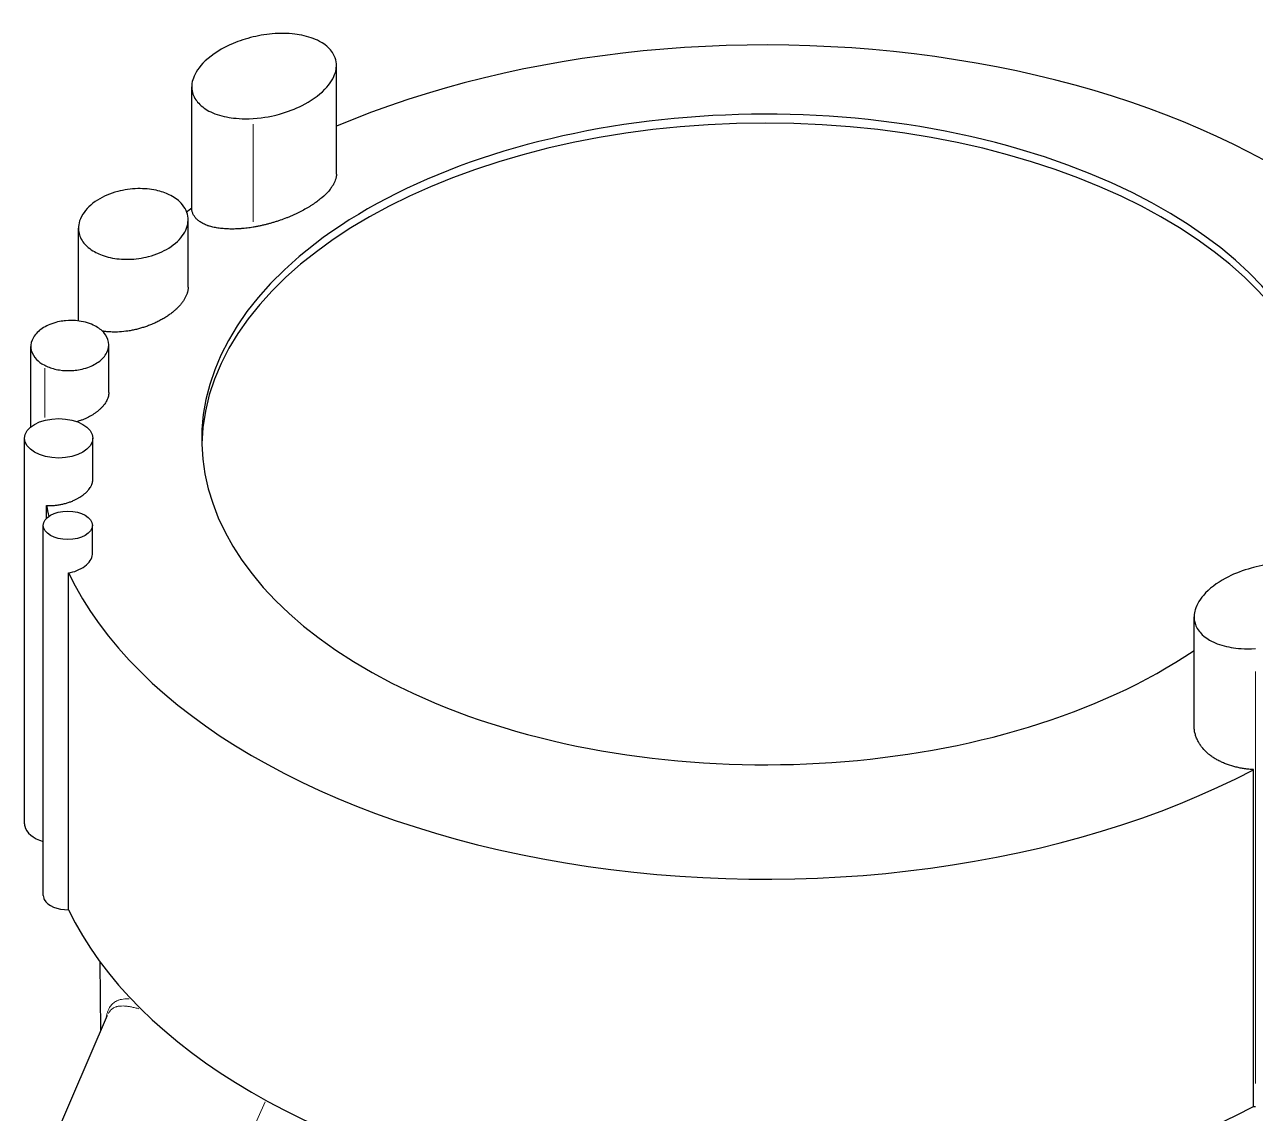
# Model space of a CAD drawing. Header units: millimetres. Extents: x 0 to 89100, y 0 to 63000.
# Drawn here: x 77897.45 to 77946.59, y 52913.12 to 52956.61 of the extents above; entities that cross this region are included whole.
import ezdxf

# ---------------------------------------------------------------- set-up
doc = ezdxf.new("R2010")
doc.units = ezdxf.units.MM
doc.header["$LTSCALE"] = 150
doc.layers.add('Visible', color=7, linetype='Continuous', lineweight=25)
doc.layers.add('Visible Narrow', color=7, linetype='Continuous', lineweight=18)

msp = doc.modelspace()

# ---------------------------------------------------------------- linework, layer by layer
at = {"layer": 'Visible'}
for p, q in [((77909.896, 52950.635), (77909.896, 52954.979)), ((77904.118, 52949.271), (77904.118, 52954.12)), ((77903.974, 52946.119), (77903.974, 52948.813)), ((77899.596, 52944.772), (77899.596, 52948.477)), ((77897.693, 52940.535), (77897.693, 52943.754)), ((77900.807, 52941.918), (77900.807, 52943.822)), ((77897.446, 52924.687), (77897.446, 52940.084)), ((77900.169, 52938.439), (77900.169, 52940.084)), ((77898.32, 52936.887), (77898.32, 52937.404)), ((77898.191, 52921.824), (77898.191, 52936.608)), ((77900.151, 52935.457), (77900.151, 52936.608)), ((77899.201, 52921.258), (77899.201, 52934.708)), ((77944.138, 52928.608), (77944.138, 52932.952)), ((77946.506, 52913.401), (77946.506, 52926.851)), ((77900.495, 52916.443), (77900.466, 52919.163)), ((77897.507, 52909.506), (77900.755, 52917.047))]:
    msp.add_line(p, q, dxfattribs=at)
for centre, major_axis, ratio, start_param, end_param in [((77927.017, 52939.135), (28.854, 0), 0.57735, 0.343197, 2.206036), ((77927.017, 52940.037), (-22.5, 0), 0.57735, 2.750581, 8.718739), ((77927.017, 52939.68), (-22.5, 0), 0.57735, 3.15534, 6.269438), ((77927.017, 52939.135), (-28.854, 0), 0.57735, 5.629108, 5.640497), ((77927.017, 52939.135), (-28.854, 0), 0.57735, 0.104145, 0.130741), ((77927.017, 52939.135), (-28.854, 0), 0.57735, 0.268979, 2.312349), ((77898.807, 52924.687), (-1.362, 0), 0.57735, 0, 0.004445), ((77898.735, 52924.685), (-1.29, 0), 0.57735, 0.001273, 0.121109), ((77898.807, 52924.687), (-1.362, 0), 0.57735, 0.117938, 1.101364), ((77899.171, 52921.824), (-0.98, 0), 0.57735, 0, 0.179622), ((77899.101, 52921.814), (-0.908, 0), 0.57735, 0.175168, 0.296282), ((77899.171, 52921.824), (-0.98, 0), 0.57735, 0.291828, 1.60082), ((77927.017, 52925.685), (-28.854, 0), 0.57735, 0.268979, 2.312349), ((77947.76, 52917.475), (3.942, 2.984), 0.705423, 3.937551, 3.956449)]:
    msp.add_ellipse(centre, major_axis=major_axis, ratio=ratio, start_param=start_param, end_param=end_param, dxfattribs=at)
for centre, major_axis in [((77898.807, 52940.084), (1.362, 0)), ((77899.171, 52936.608), (0.98, 0))]:
    msp.add_ellipse(centre, major_axis=major_axis, ratio=0.57735, dxfattribs=at)
for points, knots in [([(77907.447, 52956.246), (77907.145, 52956.228), (77906.849, 52956.18), (77906.287, 52956.045), (77906.02, 52955.957), (77905.328, 52955.666), (77904.943, 52955.424), (77904.402, 52954.91), (77904.256, 52954.672), (77904.114, 52954.281), (77904.096, 52954.086), (77904.192, 52953.729), (77904.284, 52953.583), (77904.526, 52953.323), (77904.686, 52953.21), (77905.092, 52953.019), (77905.343, 52952.947), (77905.821, 52952.865), (77906.143, 52952.827), (77906.567, 52952.853)], [-1.609031, -1.609031, -1.609031, -1.609031, -1.482703, -1.482703, -1.356113, -1.356113, -1.130422, -1.130422, -0.927719, -0.927719, -0.736307, -0.736307, -0.5717, -0.5717, -0.381786, -0.381786, -0.170571, -0.170571, 0, 0, 0, 0]), ([(77906.567, 52952.853), (77907.014, 52952.881), (77907.387, 52952.967), (77907.948, 52953.122), (77908.252, 52953.239), (77908.859, 52953.546), (77909.182, 52953.762), (77909.651, 52954.248), (77909.788, 52954.479), (77909.898, 52954.847), (77909.926, 52955.052), (77909.79, 52955.424), (77909.697, 52955.565), (77909.41, 52955.84), (77909.241, 52955.93), (77908.923, 52956.08), (77908.673, 52956.152), (77908.198, 52956.234), (77907.873, 52956.272), (77907.447, 52956.246)], [-1.472432, -1.472432, -1.472432, -1.472432, -1.337706, -1.337706, -1.147944, -1.147944, -0.917166, -0.917166, -0.718918, -0.718918, -0.577001, -0.577001, -0.487694, -0.487694, -0.382199, -0.382199, -0.171509, -0.171509, 0, 0, 0, 0]), ([(77909.896, 52950.635), (77909.896, 52950.623), (77909.896, 52950.611), (77909.895, 52950.599), (77909.894, 52950.582), (77909.892, 52950.564), (77909.89, 52950.547), (77909.888, 52950.53), (77909.885, 52950.513), (77909.881, 52950.496), (77909.877, 52950.478), (77909.873, 52950.461), (77909.868, 52950.444), (77909.858, 52950.409), (77909.845, 52950.374), (77909.83, 52950.339), (77909.816, 52950.304), (77909.798, 52950.269), (77909.779, 52950.234), (77909.766, 52950.211), (77909.753, 52950.189), (77909.738, 52950.166), (77909.731, 52950.154), (77909.724, 52950.143), (77909.716, 52950.131), (77909.708, 52950.12), (77909.701, 52950.109), (77909.692, 52950.097), (77909.66, 52950.052), (77909.625, 52950.006), (77909.586, 52949.961), (77909.508, 52949.871), (77909.418, 52949.782), (77909.316, 52949.694), (77909.291, 52949.673), (77909.265, 52949.651), (77909.238, 52949.629), (77909.211, 52949.608), (77909.184, 52949.587), (77909.156, 52949.565), (77909.1, 52949.523), (77909.041, 52949.481), (77908.98, 52949.44), (77908.949, 52949.419), (77908.918, 52949.399), (77908.886, 52949.378), (77908.854, 52949.358), (77908.822, 52949.338), (77908.789, 52949.318), (77908.723, 52949.278), (77908.655, 52949.239), (77908.585, 52949.201), (77908.55, 52949.182), (77908.514, 52949.163), (77908.478, 52949.144), (77908.442, 52949.126), (77908.405, 52949.107), (77908.368, 52949.089), (77908.331, 52949.071), (77908.293, 52949.053), (77908.255, 52949.035), (77908.217, 52949.018), (77908.178, 52949), (77908.139, 52948.983), (77908.1, 52948.966), (77908.06, 52948.949), (77908.02, 52948.932), (77907.98, 52948.916), (77907.94, 52948.899), (77907.899, 52948.883), (77907.817, 52948.852), (77907.733, 52948.821), (77907.648, 52948.791), (77907.606, 52948.777), (77907.563, 52948.762), (77907.52, 52948.748), (77907.476, 52948.734), (77907.433, 52948.72), (77907.389, 52948.707), (77907.345, 52948.694), (77907.301, 52948.681), (77907.256, 52948.668), (77907.212, 52948.656), (77907.167, 52948.644), (77907.122, 52948.632), (77907.076, 52948.62), (77907.031, 52948.609), (77906.985, 52948.598), (77906.939, 52948.587), (77906.893, 52948.577), (77906.847, 52948.567), (77906.801, 52948.557), (77906.754, 52948.548), (77906.708, 52948.539), (77906.661, 52948.53), (77906.614, 52948.522), (77906.567, 52948.514)], [4.95763, 4.95763, 4.95763, 4.95763, 5.059271, 5.059271, 5.059271, 5.204241, 5.204241, 5.204241, 5.349183, 5.349183, 5.349183, 5.49397, 5.49397, 5.49397, 5.783235, 5.783235, 5.783235, 6.072585, 6.072585, 6.072585, 6.262252, 6.262252, 6.262252, 6.357088, 6.357088, 6.357088, 6.451913, 6.451913, 6.451913, 6.831273, 6.831273, 6.831273, 7.590238, 7.590238, 7.590238, 7.779967, 7.779967, 7.779967, 7.969659, 7.969659, 7.969659, 8.349209, 8.349209, 8.349209, 8.53888, 8.53888, 8.53888, 8.728551, 8.728551, 8.728551, 9.107874, 9.107874, 9.107874, 9.297609, 9.297609, 9.297609, 9.487406, 9.487406, 9.487406, 9.677147, 9.677147, 9.677147, 9.866846, 9.866846, 9.866846, 10.056647, 10.056647, 10.056647, 10.246431, 10.246431, 10.246431, 10.625835, 10.625835, 10.625835, 10.815523, 10.815523, 10.815523, 11.005237, 11.005237, 11.005237, 11.19496, 11.19496, 11.19496, 11.384738, 11.384738, 11.384738, 11.574856, 11.574856, 11.574856, 11.765076, 11.765076, 11.765076, 11.955175, 11.955175, 11.955175, 12.144993, 12.144993, 12.144993, 12.144993]), ([(77903.972, 52948.872), (77903.965, 52948.978), (77903.939, 52949.083), (77903.847, 52949.287), (77903.781, 52949.386), (77903.562, 52949.616), (77903.398, 52949.726), (77903.076, 52949.88), (77902.904, 52949.944), (77902.463, 52950.038), (77902.214, 52950.059), (77901.687, 52950.049), (77901.417, 52950.009), (77900.859, 52949.86), (77900.586, 52949.741), (77900.097, 52949.435), (77899.896, 52949.239), (77899.61, 52948.781), (77899.588, 52948.572), (77899.598, 52948.417)], [-1.0291835, -1.0291835, -1.0291835, -1.0291835, -0.9910934, -0.9910934, -0.952916, -0.952916, -0.8965015, -0.8965015, -0.8521566, -0.8521566, -0.803104, -0.803104, -0.7474184, -0.7474184, -0.681095, -0.681095, -0.6048226, -0.6048226, -0.5137114, -0.5137114, -0.5137114, -0.5137114]), ([(77899.598, 52948.417), (77899.6, 52948.387), (77899.603, 52948.357), (77899.635, 52948.173), (77899.702, 52948.021), (77899.954, 52947.711), (77900.133, 52947.59), (77900.438, 52947.431), (77900.627, 52947.355), (77901.097, 52947.252), (77901.347, 52947.231), (77901.874, 52947.24), (77902.143, 52947.278), (77902.699, 52947.425), (77902.971, 52947.542), (77903.459, 52947.844), (77903.661, 52948.036), (77903.923, 52948.443), (77903.987, 52948.658), (77903.972, 52948.872)], [-0.969635, -0.969635, -0.969635, -0.969635, -0.9516039, -0.9516039, -0.8590401, -0.8590401, -0.7468642, -0.7468642, -0.6448206, -0.6448206, -0.5452979, -0.5452979, -0.4337363, -0.4337363, -0.3009485, -0.3009485, -0.1487815, -0.1487815, 0, 0, 0, 0]), ([(77906.567, 52948.514), (77906.529, 52948.508), (77906.49, 52948.502), (77906.451, 52948.496), (77906.412, 52948.49), (77906.373, 52948.485), (77906.335, 52948.48), (77906.296, 52948.476), (77906.257, 52948.471), (77906.218, 52948.467), (77906.179, 52948.463), (77906.14, 52948.46), (77906.102, 52948.457), (77906.082, 52948.455), (77906.063, 52948.454), (77906.044, 52948.453), (77906.024, 52948.452), (77906.005, 52948.45), (77905.986, 52948.449), (77905.948, 52948.447), (77905.909, 52948.446), (77905.871, 52948.444), (77905.794, 52948.442), (77905.718, 52948.442), (77905.644, 52948.443), (77905.569, 52948.444), (77905.495, 52948.448), (77905.423, 52948.453), (77905.387, 52948.456), (77905.352, 52948.459), (77905.317, 52948.462), (77905.281, 52948.466), (77905.247, 52948.47), (77905.213, 52948.475), (77905.144, 52948.484), (77905.078, 52948.495), (77905.014, 52948.509), (77904.982, 52948.515), (77904.951, 52948.523), (77904.92, 52948.53), (77904.889, 52948.538), (77904.86, 52948.547), (77904.831, 52948.555), (77904.816, 52948.56), (77904.802, 52948.564), (77904.788, 52948.569), (77904.774, 52948.574), (77904.76, 52948.579), (77904.746, 52948.584), (77904.719, 52948.594), (77904.692, 52948.604), (77904.667, 52948.615), (77904.641, 52948.626), (77904.616, 52948.637), (77904.592, 52948.649), (77904.568, 52948.661), (77904.545, 52948.673), (77904.523, 52948.686), (77904.501, 52948.699), (77904.48, 52948.712), (77904.46, 52948.725), (77904.44, 52948.739), (77904.42, 52948.753), (77904.402, 52948.767), (77904.365, 52948.795), (77904.332, 52948.825), (77904.302, 52948.856), (77904.272, 52948.887), (77904.246, 52948.919), (77904.223, 52948.952), (77904.201, 52948.985), (77904.182, 52949.019), (77904.167, 52949.054), (77904.159, 52949.071), (77904.152, 52949.089), (77904.146, 52949.107), (77904.141, 52949.125), (77904.136, 52949.143), (77904.132, 52949.161), (77904.128, 52949.179), (77904.125, 52949.197), (77904.122, 52949.215), (77904.12, 52949.234), (77904.119, 52949.252), (77904.118, 52949.271)], [0, 0, 0, 0, 0.156927, 0.156927, 0.156927, 0.313885, 0.313885, 0.313885, 0.470785, 0.470785, 0.470785, 0.627764, 0.627764, 0.627764, 0.70624, 0.70624, 0.70624, 0.784685, 0.784685, 0.784685, 0.941791, 0.941791, 0.941791, 1.256554, 1.256554, 1.256554, 1.570799, 1.570799, 1.570799, 1.727749, 1.727749, 1.727749, 1.884656, 1.884656, 1.884656, 2.198411, 2.198411, 2.198411, 2.355306, 2.355306, 2.355306, 2.512177, 2.512177, 2.512177, 2.590637, 2.590637, 2.590637, 2.669098, 2.669098, 2.669098, 2.825969, 2.825969, 2.825969, 2.982987, 2.982987, 2.982987, 3.14007, 3.14007, 3.14007, 3.29699, 3.29699, 3.29699, 3.453876, 3.453876, 3.453876, 3.767724, 3.767724, 3.767724, 4.081562, 4.081562, 4.081562, 4.395498, 4.395498, 4.395498, 4.552406, 4.552406, 4.552406, 4.70939, 4.70939, 4.70939, 4.866307, 4.866307, 4.866307, 5.023344, 5.023344, 5.023344, 5.023344]), ([(77903.974, 52946.119), (77903.974, 52946.103), (77903.974, 52946.087), (77903.973, 52946.07), (77903.972, 52946.053), (77903.97, 52946.036), (77903.967, 52946.019), (77903.965, 52946.001), (77903.962, 52945.984), (77903.959, 52945.966), (77903.955, 52945.949), (77903.951, 52945.931), (77903.946, 52945.914), (77903.942, 52945.896), (77903.936, 52945.879), (77903.93, 52945.861), (77903.925, 52945.843), (77903.918, 52945.826), (77903.911, 52945.808), (77903.904, 52945.79), (77903.897, 52945.773), (77903.889, 52945.755), (77903.872, 52945.72), (77903.854, 52945.684), (77903.834, 52945.649), (77903.813, 52945.614), (77903.791, 52945.578), (77903.766, 52945.543), (77903.754, 52945.526), (77903.741, 52945.508), (77903.727, 52945.491), (77903.714, 52945.473), (77903.7, 52945.456), (77903.686, 52945.438), (77903.657, 52945.403), (77903.626, 52945.369), (77903.594, 52945.334), (77903.561, 52945.3), (77903.526, 52945.266), (77903.49, 52945.232), (77903.453, 52945.199), (77903.415, 52945.165), (77903.375, 52945.133), (77903.335, 52945.1), (77903.292, 52945.068), (77903.249, 52945.036), (77903.227, 52945.02), (77903.204, 52945.004), (77903.182, 52944.989), (77903.159, 52944.973), (77903.136, 52944.958), (77903.112, 52944.942), (77903.065, 52944.912), (77903.016, 52944.882), (77902.966, 52944.853), (77902.94, 52944.838), (77902.915, 52944.824), (77902.889, 52944.81), (77902.863, 52944.796), (77902.837, 52944.782), (77902.81, 52944.768), (77902.756, 52944.74), (77902.701, 52944.714), (77902.645, 52944.688), (77902.617, 52944.675), (77902.588, 52944.662), (77902.559, 52944.65), (77902.531, 52944.638), (77902.502, 52944.626), (77902.472, 52944.614), (77902.447, 52944.604), (77902.421, 52944.594), (77902.395, 52944.584), (77902.369, 52944.574), (77902.343, 52944.565), (77902.317, 52944.555), (77902.291, 52944.546), (77902.264, 52944.537), (77902.238, 52944.528), (77902.211, 52944.519), (77902.184, 52944.511), (77902.157, 52944.503), (77902.13, 52944.494), (77902.103, 52944.486), (77902.076, 52944.478), (77902.048, 52944.471), (77902.021, 52944.463), (77901.993, 52944.456), (77901.966, 52944.449), (77901.938, 52944.442), (77901.91, 52944.435), (77901.882, 52944.428), (77901.854, 52944.422), (77901.826, 52944.416), (77901.798, 52944.41), (77901.77, 52944.404), (77901.742, 52944.399), (77901.714, 52944.393), (77901.686, 52944.388), (77901.658, 52944.383), (77901.601, 52944.373), (77901.545, 52944.365), (77901.488, 52944.357), (77901.375, 52944.343), (77901.263, 52944.333), (77901.152, 52944.329), (77901.08, 52944.326), (77901.008, 52944.326), (77900.938, 52944.328), (77900.903, 52944.329), (77900.869, 52944.331), (77900.834, 52944.333), (77900.817, 52944.334), (77900.8, 52944.335), (77900.783, 52944.337), (77900.766, 52944.338), (77900.75, 52944.34), (77900.733, 52944.342), (77900.7, 52944.345), (77900.667, 52944.349), (77900.635, 52944.354), (77900.606, 52944.359), (77900.577, 52944.363), (77900.549, 52944.369)], [0.138491, 0.138491, 0.138491, 0.138491, 0.265046, 0.265046, 0.265046, 0.397787, 0.397787, 0.397787, 0.530564, 0.530564, 0.530564, 0.663285, 0.663285, 0.663285, 0.795855, 0.795855, 0.795855, 0.928216, 0.928216, 0.928216, 1.060601, 1.060601, 1.060601, 1.325351, 1.325351, 1.325351, 1.590116, 1.590116, 1.590116, 1.722484, 1.722484, 1.722484, 1.854824, 1.854824, 1.854824, 2.119618, 2.119618, 2.119618, 2.384342, 2.384342, 2.384342, 2.649097, 2.649097, 2.649097, 2.913887, 2.913887, 2.913887, 3.046269, 3.046269, 3.046269, 3.178612, 3.178612, 3.178612, 3.443443, 3.443443, 3.443443, 3.575791, 3.575791, 3.575791, 3.708315, 3.708315, 3.708315, 3.973664, 3.973664, 3.973664, 4.106266, 4.106266, 4.106266, 4.238696, 4.238696, 4.238696, 4.353293, 4.353293, 4.353293, 4.467941, 4.467941, 4.467941, 4.582558, 4.582558, 4.582558, 4.697149, 4.697149, 4.697149, 4.811808, 4.811808, 4.811808, 4.926446, 4.926446, 4.926446, 5.041026, 5.041026, 5.041026, 5.155661, 5.155661, 5.155661, 5.270272, 5.270272, 5.270272, 5.384864, 5.384864, 5.384864, 5.614093, 5.614093, 5.614093, 6.072494, 6.072494, 6.072494, 6.372663, 6.372663, 6.372663, 6.522733, 6.522733, 6.522733, 6.597775, 6.597775, 6.597775, 6.672831, 6.672831, 6.672831, 6.822903, 6.822903, 6.822903, 6.958988, 6.958988, 6.958988, 6.958988]), ([(77900.253, 52944.576), (77900.163, 52944.622), (77900.064, 52944.662), (77899.853, 52944.727), (77899.74, 52944.752), (77899.421, 52944.797), (77899.236, 52944.794), (77898.95, 52944.768), (77898.749, 52944.74), (77898.339, 52944.593), (77898.175, 52944.502), (77897.902, 52944.281), (77897.8, 52944.149), (77897.689, 52943.874), (77897.678, 52943.732), (77897.748, 52943.458), (77897.824, 52943.336), (77898.006, 52943.15), (77898.084, 52943.084), (77898.248, 52943)], [-2.02087, -2.02087, -2.02087, -2.02087, -1.877254, -1.877254, -1.733386, -1.733386, -1.484034, -1.484034, -1.280209, -1.280209, -1.106342, -1.106342, -0.913487, -0.913487, -0.72369, -0.72369, -0.538223, -0.538223, -0.390034, -0.390034, -0.390034, -0.390034]), ([(77898.248, 52943), (77898.309, 52942.968), (77898.337, 52942.957), (77898.509, 52942.885), (77898.667, 52942.84), (77899.005, 52942.787), (77899.181, 52942.779), (77899.487, 52942.801), (77899.678, 52942.822), (77900.084, 52942.949), (77900.251, 52943.031), (77900.544, 52943.239), (77900.658, 52943.368), (77900.797, 52943.642), (77900.822, 52943.786), (77900.776, 52944.059), (77900.714, 52944.187), (77900.521, 52944.406), (77900.401, 52944.499), (77900.253, 52944.576)], [-0.8880941, -0.8880941, -0.8880941, -0.8880941, -0.8540851, -0.8540851, -0.7043262, -0.7043262, -0.5505729, -0.5505729, -0.4535132, -0.4535132, -0.367199, -0.367199, -0.26893, -0.26893, -0.1703214, -0.1703214, -0.0796423, -0.0796423, 0, 0, 0, 0]), ([(77900.807, 52941.918), (77900.807, 52941.913), (77900.807, 52941.908), (77900.806, 52941.904), (77900.806, 52941.875), (77900.803, 52941.846), (77900.798, 52941.817), (77900.794, 52941.787), (77900.787, 52941.758), (77900.778, 52941.728), (77900.769, 52941.699), (77900.758, 52941.669), (77900.745, 52941.64), (77900.733, 52941.61), (77900.718, 52941.58), (77900.701, 52941.55), (77900.684, 52941.521), (77900.666, 52941.491), (77900.645, 52941.462), (77900.624, 52941.432), (77900.602, 52941.403), (77900.577, 52941.374), (77900.565, 52941.36), (77900.552, 52941.345), (77900.539, 52941.331), (77900.526, 52941.317), (77900.513, 52941.302), (77900.498, 52941.288), (77900.486, 52941.276), (77900.473, 52941.264), (77900.46, 52941.251), (77900.447, 52941.239), (77900.434, 52941.227), (77900.42, 52941.215), (77900.407, 52941.203), (77900.393, 52941.191), (77900.378, 52941.179), (77900.364, 52941.167), (77900.349, 52941.156), (77900.334, 52941.144), (77900.304, 52941.121), (77900.273, 52941.098), (77900.241, 52941.076), (77900.208, 52941.053), (77900.174, 52941.031), (77900.139, 52941.01), (77900.105, 52940.989), (77900.068, 52940.969), (77900.031, 52940.949), (77899.994, 52940.929), (77899.956, 52940.91), (77899.917, 52940.892), (77899.898, 52940.883), (77899.878, 52940.874), (77899.858, 52940.865), (77899.838, 52940.856), (77899.818, 52940.848), (77899.798, 52940.839), (77899.757, 52940.823), (77899.715, 52940.807), (77899.673, 52940.793), (77899.644, 52940.783), (77899.615, 52940.773), (77899.586, 52940.764), (77899.568, 52940.759), (77899.551, 52940.753), (77899.534, 52940.748)], [1.958034, 1.958034, 1.958034, 1.958034, 1.991665, 1.991665, 1.991665, 2.198186, 2.198186, 2.198186, 2.404781, 2.404781, 2.404781, 2.611317, 2.611317, 2.611317, 2.817858, 2.817858, 2.817858, 3.024459, 3.024459, 3.024459, 3.230997, 3.230997, 3.230997, 3.334311, 3.334311, 3.334311, 3.437561, 3.437561, 3.437561, 3.528103, 3.528103, 3.528103, 3.61866, 3.61866, 3.61866, 3.709175, 3.709175, 3.709175, 3.799723, 3.799723, 3.799723, 3.980806, 3.980806, 3.980806, 4.162261, 4.162261, 4.162261, 4.343879, 4.343879, 4.343879, 4.525087, 4.525087, 4.525087, 4.615645, 4.615645, 4.615645, 4.70619, 4.70619, 4.70619, 4.887279, 4.887279, 4.887279, 5.01146, 5.01146, 5.01146, 5.084054, 5.084054, 5.084054, 5.084054]), ([(77898.32, 52937.404), (77898.343, 52937.402), (77898.366, 52937.401), (77898.389, 52937.4), (77898.412, 52937.399), (77898.436, 52937.399), (77898.46, 52937.399), (77898.483, 52937.399), (77898.507, 52937.399), (77898.531, 52937.4), (77898.555, 52937.401), (77898.579, 52937.402), (77898.603, 52937.404), (77898.627, 52937.406), (77898.652, 52937.408), (77898.676, 52937.41), (77898.7, 52937.412), (77898.725, 52937.415), (77898.749, 52937.418), (77898.798, 52937.425), (77898.847, 52937.433), (77898.895, 52937.442), (77898.92, 52937.447), (77898.944, 52937.452), (77898.968, 52937.458), (77898.992, 52937.463), (77899.017, 52937.469), (77899.041, 52937.475), (77899.089, 52937.488), (77899.136, 52937.501), (77899.183, 52937.517), (77899.23, 52937.532), (77899.276, 52937.549), (77899.322, 52937.566), (77899.344, 52937.575), (77899.367, 52937.585), (77899.389, 52937.594), (77899.411, 52937.604), (77899.433, 52937.614), (77899.455, 52937.624), (77899.472, 52937.632), (77899.489, 52937.64), (77899.505, 52937.649), (77899.522, 52937.657), (77899.538, 52937.666), (77899.554, 52937.674), (77899.586, 52937.692), (77899.617, 52937.71), (77899.648, 52937.729), (77899.678, 52937.747), (77899.707, 52937.766), (77899.735, 52937.786), (77899.749, 52937.796), (77899.763, 52937.806), (77899.776, 52937.816), (77899.79, 52937.826), (77899.803, 52937.836), (77899.816, 52937.847), (77899.829, 52937.857), (77899.841, 52937.868), (77899.854, 52937.878), (77899.866, 52937.889), (77899.878, 52937.9), (77899.89, 52937.91), (77899.902, 52937.921), (77899.913, 52937.932), (77899.924, 52937.943), (77899.935, 52937.954), (77899.946, 52937.965), (77899.956, 52937.977), (77899.967, 52937.988), (77899.977, 52937.999), (77899.986, 52938.011), (77899.996, 52938.022), (77900.005, 52938.033), (77900.014, 52938.045), (77900.032, 52938.068), (77900.049, 52938.091), (77900.063, 52938.114), (77900.071, 52938.125), (77900.078, 52938.137), (77900.085, 52938.149), (77900.091, 52938.16), (77900.098, 52938.172), (77900.104, 52938.184), (77900.109, 52938.196), (77900.115, 52938.208), (77900.12, 52938.219), (77900.125, 52938.231), (77900.13, 52938.243), (77900.134, 52938.255), (77900.139, 52938.267), (77900.143, 52938.278), (77900.146, 52938.29), (77900.15, 52938.302), (77900.153, 52938.314), (77900.156, 52938.325), (77900.158, 52938.337), (77900.161, 52938.349), (77900.162, 52938.361), (77900.164, 52938.372), (77900.166, 52938.384), (77900.167, 52938.395), (77900.168, 52938.407), (77900.169, 52938.418), (77900.169, 52938.43), (77900.169, 52938.433), (77900.169, 52938.436), (77900.169, 52938.439)], [0, 0, 0, 0, 0.099863, 0.099863, 0.099863, 0.199442, 0.199442, 0.199442, 0.298855, 0.298855, 0.298855, 0.398345, 0.398345, 0.398345, 0.497777, 0.497777, 0.497777, 0.59716, 0.59716, 0.59716, 0.795915, 0.795915, 0.795915, 0.895281, 0.895281, 0.895281, 0.994648, 0.994648, 0.994648, 1.193412, 1.193412, 1.193412, 1.392244, 1.392244, 1.392244, 1.491995, 1.491995, 1.491995, 1.59209, 1.59209, 1.59209, 1.670025, 1.670025, 1.670025, 1.748007, 1.748007, 1.748007, 1.90383, 1.90383, 1.90383, 2.059007, 2.059007, 2.059007, 2.13629, 2.13629, 2.13629, 2.213794, 2.213794, 2.213794, 2.291525, 2.291525, 2.291525, 2.369412, 2.369412, 2.369412, 2.447383, 2.447383, 2.447383, 2.52536, 2.52536, 2.52536, 2.603271, 2.603271, 2.603271, 2.681042, 2.681042, 2.681042, 2.835916, 2.835916, 2.835916, 2.913328, 2.913328, 2.913328, 2.990989, 2.990989, 2.990989, 3.068828, 3.068828, 3.068828, 3.146772, 3.146772, 3.146772, 3.224744, 3.224744, 3.224744, 3.302665, 3.302665, 3.302665, 3.38046, 3.38046, 3.38046, 3.458057, 3.458057, 3.458057, 3.535395, 3.535395, 3.535395, 3.556046, 3.556046, 3.556046, 3.556046]), ([(77899.201, 52934.708), (77899.309, 52934.727), (77899.422, 52934.758), (77899.649, 52934.848), (77899.762, 52934.91), (77899.939, 52935.042), (77900.016, 52935.12), (77900.121, 52935.283), (77900.148, 52935.367), (77900.151, 52935.448), (77900.151, 52935.452), (77900.151, 52935.457)], [0.0069047, 0.0069047, 0.0069047, 0.0069047, 0.0502588, 0.0502588, 0.1005176, 0.1005176, 0.1498892, 0.1498892, 0.1992609, 0.1992609, 0.2021741, 0.2021741, 0.2021741, 0.2021741]), ([(77947.467, 52935.078), (77947.02, 52935.051), (77946.648, 52934.964), (77946.087, 52934.809), (77945.782, 52934.692), (77945.175, 52934.386), (77944.852, 52934.169), (77944.384, 52933.683), (77944.246, 52933.453), (77944.136, 52933.085), (77944.108, 52932.879), (77944.245, 52932.507), (77944.338, 52932.367), (77944.624, 52932.092), (77944.793, 52932.001), (77945.112, 52931.851), (77945.361, 52931.779), (77945.837, 52931.697), (77946.161, 52931.659), (77946.587, 52931.685)], [-1.472432, -1.472432, -1.472432, -1.472432, -1.337706, -1.337706, -1.147944, -1.147944, -0.917166, -0.917166, -0.718918, -0.718918, -0.577001, -0.577001, -0.487694, -0.487694, -0.382199, -0.382199, -0.171509, -0.171509, 0, 0, 0, 0]), ([(77946.506, 52926.851), (77946.477, 52926.852), (77946.448, 52926.854), (77946.419, 52926.857), (77946.39, 52926.859), (77946.361, 52926.861), (77946.332, 52926.864), (77946.303, 52926.867), (77946.273, 52926.871), (77946.244, 52926.874), (77946.215, 52926.878), (77946.186, 52926.882), (77946.157, 52926.886), (77946.128, 52926.891), (77946.099, 52926.895), (77946.07, 52926.9), (77946.041, 52926.905), (77946.012, 52926.911), (77945.984, 52926.916), (77945.926, 52926.928), (77945.869, 52926.941), (77945.812, 52926.955), (77945.699, 52926.983), (77945.587, 52927.017), (77945.478, 52927.056), (77945.424, 52927.076), (77945.371, 52927.097), (77945.318, 52927.119), (77945.266, 52927.141), (77945.214, 52927.165), (77945.164, 52927.19), (77945.114, 52927.215), (77945.065, 52927.241), (77945.017, 52927.269), (77944.994, 52927.282), (77944.97, 52927.296), (77944.947, 52927.311), (77944.924, 52927.325), (77944.902, 52927.34), (77944.88, 52927.355), (77944.857, 52927.37), (77944.836, 52927.385), (77944.815, 52927.401), (77944.804, 52927.409), (77944.794, 52927.417), (77944.783, 52927.425), (77944.773, 52927.433), (77944.763, 52927.441), (77944.752, 52927.449), (77944.742, 52927.457), (77944.732, 52927.465), (77944.722, 52927.473), (77944.713, 52927.482), (77944.703, 52927.49), (77944.693, 52927.498), (77944.674, 52927.515), (77944.655, 52927.532), (77944.637, 52927.549), (77944.564, 52927.618), (77944.499, 52927.691), (77944.442, 52927.766), (77944.413, 52927.803), (77944.387, 52927.841), (77944.362, 52927.879), (77944.35, 52927.899), (77944.338, 52927.918), (77944.327, 52927.937), (77944.315, 52927.957), (77944.305, 52927.976), (77944.294, 52927.996), (77944.282, 52928.02), (77944.27, 52928.044), (77944.259, 52928.069), (77944.248, 52928.093), (77944.237, 52928.117), (77944.228, 52928.142), (77944.209, 52928.191), (77944.193, 52928.24), (77944.18, 52928.29), (77944.173, 52928.314), (77944.167, 52928.339), (77944.162, 52928.364), (77944.158, 52928.389), (77944.153, 52928.413), (77944.15, 52928.438), (77944.147, 52928.463), (77944.144, 52928.487), (77944.142, 52928.512), (77944.14, 52928.537), (77944.139, 52928.561), (77944.139, 52928.586), (77944.138, 52928.593), (77944.138, 52928.601), (77944.138, 52928.608)], [0, 0, 0, 0, 0.11744, 0.11744, 0.11744, 0.234854, 0.234854, 0.234854, 0.352251, 0.352251, 0.352251, 0.4697, 0.4697, 0.4697, 0.58713, 0.58713, 0.58713, 0.704521, 0.704521, 0.704521, 0.93941, 0.93941, 0.93941, 1.409093, 1.409093, 1.409093, 1.64394, 1.64394, 1.64394, 1.878781, 1.878781, 1.878781, 2.113554, 2.113554, 2.113554, 2.230995, 2.230995, 2.230995, 2.348435, 2.348435, 2.348435, 2.465824, 2.465824, 2.465824, 2.524531, 2.524531, 2.524531, 2.583227, 2.583227, 2.583227, 2.641913, 2.641913, 2.641913, 2.700604, 2.700604, 2.700604, 2.817988, 2.817988, 2.817988, 3.287516, 3.287516, 3.287516, 3.522386, 3.522386, 3.522386, 3.639775, 3.639775, 3.639775, 3.757205, 3.757205, 3.757205, 3.901828, 3.901828, 3.901828, 4.046443, 4.046443, 4.046443, 4.33575, 4.33575, 4.33575, 4.48038, 4.48038, 4.48038, 4.625059, 4.625059, 4.625059, 4.769663, 4.769663, 4.769663, 4.914383, 4.914383, 4.914383, 4.95763, 4.95763, 4.95763, 4.95763])]:
    msp.add_open_spline(points, degree=3, knots=knots, dxfattribs=at)
at = {"layer": 'Visible Narrow'}
for p, q in [((77906.567, 52948.731), (77906.567, 52952.636)), ((77899.598, 52944.954), (77899.598, 52948.235)), ((77898.248, 52940.91), (77898.248, 52942.89)), ((77946.587, 52914.319), (77946.587, 52930.771)), ((77906.551, 52912.457), (77907.049, 52913.582))]:
    msp.add_line(p, q, dxfattribs=at)
for centre, major_axis, ratio, start_param, end_param in [((77898.889, 52917.146), (1.442, -7.548), 0.008823, 3.197567, 3.296755), ((77899.26, 52913.888), (1.057, -7.836), 0.020328, 3.017091, 3.113691)]:
    msp.add_ellipse(centre, major_axis=major_axis, ratio=ratio, start_param=start_param, end_param=end_param, dxfattribs=at)
for points, knots in [([(77901.622, 52917.696), (77901.605, 52917.696), (77901.588, 52917.697), (77901.526, 52917.697), (77901.483, 52917.696), (77901.399, 52917.69), (77901.358, 52917.685), (77901.301, 52917.674), (77901.282, 52917.67), (77901.245, 52917.661), (77901.227, 52917.655), (77901.192, 52917.644), (77901.174, 52917.638), (77901.141, 52917.624), (77901.124, 52917.616), (77901.108, 52917.608), (77901.084, 52917.596), (77901.061, 52917.583), (77901.017, 52917.553), (77900.995, 52917.536), (77900.954, 52917.5), (77900.935, 52917.48), (77900.897, 52917.436), (77900.88, 52917.412), (77900.846, 52917.361), (77900.83, 52917.333), (77900.807, 52917.288), (77900.799, 52917.273), (77900.785, 52917.24), (77900.778, 52917.224), (77900.765, 52917.189), (77900.758, 52917.171), (77900.745, 52917.133), (77900.739, 52917.113), (77900.727, 52917.073), (77900.722, 52917.052), (77900.713, 52917.017), (77900.71, 52917.004), (77900.706, 52916.99)], [17.471112, 17.471112, 17.471112, 17.471112, 17.749962, 17.749962, 18.518861, 18.518861, 19.287803, 19.287803, 19.672261, 19.672261, 20.056722, 20.056722, 20.44118, 20.44118, 20.825634, 20.825634, 20.825634, 21.403176, 21.403176, 21.980686, 21.980686, 22.558101, 22.558101, 23.135446, 23.135446, 23.711894, 23.711894, 24.000067, 24.000067, 24.288208, 24.288208, 24.576222, 24.576222, 24.864197, 24.864197, 25.152115, 25.152115, 25.32296, 25.32296, 25.32296, 25.32296]), ([(77902.01, 52917.301), (77901.986, 52917.308), (77901.962, 52917.314), (77901.885, 52917.335), (77901.833, 52917.347), (77901.733, 52917.369), (77901.684, 52917.379), (77901.591, 52917.394), (77901.546, 52917.4), (77901.459, 52917.409), (77901.418, 52917.412), (77901.338, 52917.413), (77901.299, 52917.412), (77901.244, 52917.408), (77901.226, 52917.406), (77901.191, 52917.401), (77901.174, 52917.397), (77901.141, 52917.39), (77901.125, 52917.386), (77901.093, 52917.376), (77901.077, 52917.371), (77901.062, 52917.365), (77901.039, 52917.356), (77901.017, 52917.346), (77900.976, 52917.322), (77900.955, 52917.309), (77900.917, 52917.279), (77900.899, 52917.263), (77900.864, 52917.226), (77900.847, 52917.206), (77900.816, 52917.163), (77900.802, 52917.141), (77900.789, 52917.117)], [15.108621, 15.108621, 15.108621, 15.108621, 15.443333, 15.443333, 16.212117, 16.212117, 16.980999, 16.980999, 17.749962, 17.749962, 18.518861, 18.518861, 19.287803, 19.287803, 19.672261, 19.672261, 20.056722, 20.056722, 20.44118, 20.44118, 20.825634, 20.825634, 20.825634, 21.403176, 21.403176, 21.980686, 21.980686, 22.558101, 22.558101, 23.135446, 23.135446, 23.669534, 23.669534, 23.669534, 23.669534])]:
    msp.add_open_spline(points, degree=3, knots=knots, dxfattribs=at)

doc.saveas('drawing.dxf')
